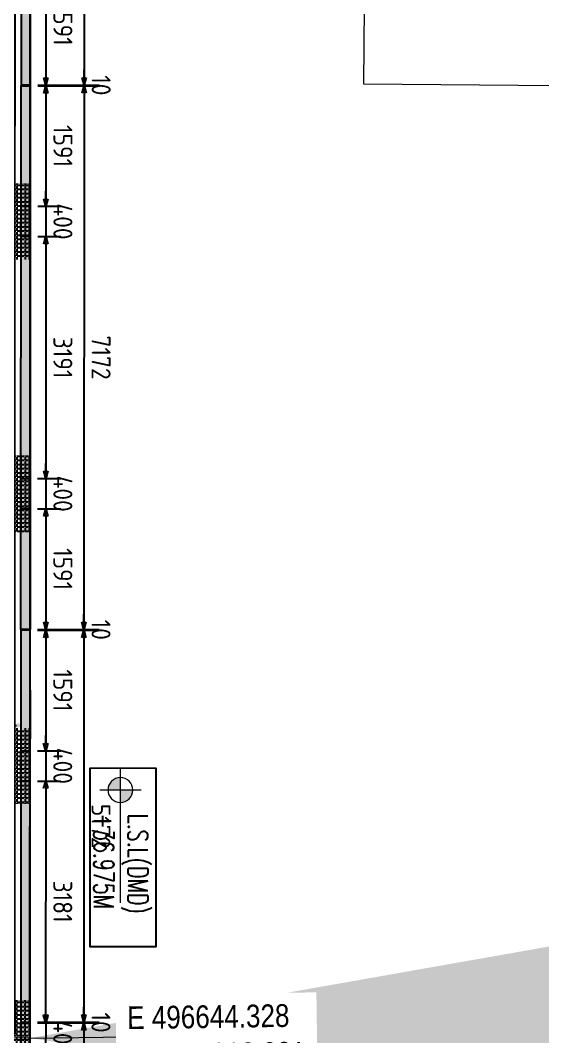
# Model space of a CAD drawing. Header units: centimetres. Extents: x -6122352 to 7132207, y -1694241 to 1947892.
# Drawn here: x 255441 to 262330, y -108475 to -95067 of the extents above; entities that cross this region are included whole.
import ezdxf
from ezdxf.xclip import XClip

# ---------------------------------------------------------------- set-up
doc = ezdxf.new("R2010")
doc.units = ezdxf.units.CM
doc.header["$MEASUREMENT"] = 0
doc.header["$XCLIPFRAME"] = 2
doc.header["$PDMODE"] = 66
doc.header["$PDSIZE"] = 100
doc.linetypes.add('DASHED2', pattern=[0.375, 0.25, -0.125])
for name, color, linetype in [('00-MI-DIM', 7, 'Continuous'), ('@MI-FOOTINGS', 7, 'Continuous'), ('@MI-REF LAYER', 7, 'Continuous'), ('@MI-TYPE-01', 30, 'Continuous'), ('@MI-TYPE-02', 6, 'Continuous'), ('B_TH_6', 7, 'Continuous'), ('XREF1$0$S-LEVELS', 2, 'Continuous'), ('XREF1$0$TYPICAL NEW PROFILE', 3, 'Continuous')]:
    doc.layers.add(name, color=color, linetype=linetype)
for name, color, linetype, lineweight, true_color in [('08-Compound Wall-2', 6, 'Continuous', 25, 0xff00ff), ('08-Compound Wall-3', 5, 'Continuous', 25, 0x0000ff), ('23585-XR-AR-DAMAC PLOT LIMITS$0$1-End units', 7, 'Continuous', 5, 0xf8991e), ('23585-XR-AR-DAMAC PLOT LIMITS$0$1-Open Space', 7, 'Continuous', 5, 0x90cf5a), ('23585-XR-AR-DAMAC PLOT LIMITS$0$1-Utility', 7, 'Continuous', 5, 0x8db1ff)]:
    doc.layers.add(name, color=color, linetype=linetype, lineweight=lineweight, true_color=true_color)
doc.layers.add('A-ANNO-TEXT', color=3, linetype='Continuous', lineweight=25)
doc.layers.add('XREF1$0$36-TAGLVL', color=23, linetype='Continuous', lineweight=9)
doc.styles.add('Gen-Text', font='arial.ttf', dxfattribs={"height": 2.5})
doc.styles.add('JWC BHQ 3.00', font='swissc.ttf', dxfattribs={"height": 3})
doc.styles.add('Schueco-BEMSTIL', font='isocpeur.ttf', dxfattribs={"width": 0.9})
doc.styles.get("Standard").update_dxf_attribs({"font": 'arial.ttf'})
doc.styles.add('XREF1$0$DLT_TEXT', font='romans.shx', dxfattribs={"width": 0.7})
doc.dimstyles.new('Dim Arrow Ann', dxfattribs={"dimtxt": 2.5, "dimasz": 3, "dimexe": 1.5, "dimexo": 1.5, "dimgap": 1, "dimtad": 1, "dimdec": 0, "dimlfac": 1000, "dimzin": 0, "dimdsep": 46, "dimtxsty": 'Gen-Text', "dimblk": 'ARCHTICK', "dimcen": 0, "dimclrd": 7, "dimclre": 7, "dimclrt": 7, "dimadec": 0, "dimazin": 0, "dimtfac": 1, "dimtdec": 0, "dimtofl": 0, "dimtmove": 2, "dimatfit": 3, "dimfxl": 1, "dimtolj": 1, "dimtzin": 0, "dimlwd": 0, "dimlwe": 0, "dimarcsym": 0})
doc.dimstyles.new('MI- JWC-TXT-2.5 MM', dxfattribs={"dimscale": 1.5, "dimtxt": 2.5, "dimasz": 1, "dimexe": 2, "dimexo": 1, "dimgap": 1, "dimtad": 1, "dimdec": 0, "dimdsep": 46, "dimtxsty": 'Schueco-BEMSTIL', "dimblk": 'OPEN30', "dimcen": 0, "dimdle": 2, "dimclrd": 140, "dimclre": 8, "dimclrt": 40, "dimadec": 0, "dimazin": 2, "dimtfac": 1, "dimtdec": 0, "dimtix": 1, "dimtmove": 2, "dimatfit": 3, "dimldrblk": 'OPEN', "dimfxl": 2, "dimlwd": -1, "dimlwe": -1, "dimarcsym": 0})
doc.dimstyles.get("Standard").update_dxf_attribs({"dimtxt": 5, "dimasz": 0.5, "dimexe": 0.18, "dimexo": 0.0625, "dimgap": 0.09, "dimtad": 0, "dimtih": 1, "dimtoh": 1, "dimdec": 0, "dimzin": 0, "dimdsep": 46, "dimtxsty": 'Standard', "dimcen": 0.09, "dimadec": 0, "dimazin": 0, "dimtfac": 1, "dimtdec": 0, "dimtofl": 0, "dimtmove": 0, "dimatfit": 3, "dimfxl": 1, "dimtolj": 1, "dimtzin": 0, "dimarcsym": 0})

# ---------------------------------------------------------------- blocks, each defined once
blk = doc.blocks.new('23585-XR-AR-BOUNDARY WALLS AND SETBACKS')
at = {"layer": '08-Compound Wall-2'}
blk.add_lwpolyline([(496661.888, 2768995.669), (496662.023, 2768995.817), (496644.328, 2769012.031), (496626.633, 2769028.244), (496626.498, 2769028.097)], dxfattribs=at)
blk = doc.blocks.new('A$C9d9485f6')
at = {"layer": 'A-ANNO-TEXT', "rotation": 312.4881850805905}
blk.add_blockref('23585-XR-AR-BOUNDARY WALLS AND SETBACKS', (-2377088.535, -1504219.252), dxfattribs=at)
blk = doc.blocks.new('23585-XR-AR-DAMAC PLOT LIMITS')
at = {"layer": '23585-XR-AR-DAMAC PLOT LIMITS$0$1-End units', "color": 251, "true_color": 0x636466}
blk.add_lwpolyline([(496644.328, 2769012.031), (496638.148, 2769005.286), (496620.453, 2769021.5), (496626.633, 2769028.244)], close=True, dxfattribs=at)
at = {"layer": '23585-XR-AR-DAMAC PLOT LIMITS$0$1-Open Space', "color": 251, "true_color": 0x636466}
blk.add_lwpolyline([(496662.375, 2769009.468), (496665.774, 2769006.307), (496666.016, 2769000.175), (496662.023, 2768995.817), (496644.328, 2769012.031), (496626.633, 2769028.244), (496630.832, 2769032.828), (496637.009, 2769033.075), (496637.723, 2769032.411), (496633.553, 2769027.938), (496638.015, 2769023.778), (496642.189, 2769028.255), (496643.548, 2769026.99), (496647.941, 2769022.901), (496652.333, 2769018.814), (496656.725, 2769014.727), (496657.91, 2769013.624), (496653.736, 2769009.147), (496658.197, 2769004.987)], close=True, dxfattribs=at)
at = {"layer": '23585-XR-AR-DAMAC PLOT LIMITS$0$1-Utility', "color": 251, "true_color": 0x636466}
blk.add_lwpolyline([(496637.723, 2769032.411), (496633.553, 2769027.938), (496638.015, 2769023.778), (496642.189, 2769028.255)], close=True, dxfattribs=at)
blk = doc.blocks.new('A$Cf093b529')
at = {"layer": 'A-ANNO-TEXT'}
blk.add_blockref('23585-XR-AR-DAMAC PLOT LIMITS', (-495391.99, -2768603.442), dxfattribs=at)
blk = doc.blocks.new('_ArchTick')
at = {"color": 0, "linetype": 'ByBlock', "const_width": 0.15}
blk.add_lwpolyline([(-0.5, -0.5), (0.5, 0.5)], dxfattribs=at)
blk = doc.blocks.new('XR-AR-END-SETTING OUT PLAN')
at = {"layer": '08-Compound Wall-3'}
blk.add_line((1900, 10600), (-523, 10600), dxfattribs=at)
blk = doc.blocks.new('END UNIT')
at = {"xscale": 0.001, "yscale": 0.001, "zscale": 0.001}
blk.add_blockref('XR-AR-END-SETTING OUT PLAN', (-9.15, 0), dxfattribs=at)
blk = doc.blocks.new('TH_6')
blk.add_blockref('END UNIT', (495802.305, 2769163.997))
blk = doc.blocks.new('A$Ce2a03a74')
at = {"layer": 'B_TH_6', "xscale": 999.9914829579993, "yscale": 999.9914829579993, "zscale": 999.9914829579993}
blk.add_blockref('TH_6', (-495790405, -2769140733), dxfattribs=at)
blk = doc.blocks.new('23585-XR-AR-MALDIVE-2$0$TH_6')
at = {"ltscale": 10, "xscale": 0.00100002623446598, "yscale": 0.00100002623446598, "zscale": 0.00100002623446598}
blk.add_blockref('A$Ce2a03a74', (495794.627, 2769164.318), dxfattribs=at)
blk = doc.blocks.new('A$Cd086fac5')
at = {"color": 1, "true_color": 0xeb0000, "const_width": 0.008}
blk.add_lwpolyline([(45.148, 0), (39.148, 0), (33.148, 0), (27.148, 0), (21.148, 0), (15.148, 0), (9.148, 0), (0.001, 0), (0, 24), (9.148, 24), (15.148, 24), (21.148, 24), (27.148, 24), (33.148, 24), (39.148, 24), (45.148, 24), (54.298, 24), (54.298, 0)], close=True, dxfattribs=at)
blk = doc.blocks.new('*D435')
at = {"color": 0, "lineweight": -2, "transparency": 16777216}
for p, q in [((494319.769, 2767879.905), (494319.769, 2767880.551)), ((494322.767, 2767879.889), (494322.767, 2767880.551)), ((494322.587, 2767880.371), (494319.949, 2767880.371))]:
    blk.add_line(p, q, dxfattribs=at)
at = {"color": 0, "transparency": 16777216}
for points in [[(494319.949, 2767880.401), (494319.949, 2767880.341), (494319.769, 2767880.371)], [(494322.587, 2767880.401), (494322.587, 2767880.341), (494322.767, 2767880.371)]]:
    blk.add_solid(points, dxfattribs=at)
at = {"layer": 'Defpoints', "color": 0, "transparency": 16777216}
for p in [(494319.769, 2767880.371), (494319.769, 2767879.843), (494322.767, 2767879.827, 0)]:
    blk.add_point(p, dxfattribs=at)
at = {"color": 0, "transparency": 16777216, "insert": (494321.268, 2767880.564), "char_height": 0.2, "attachment_point": 5}
blk.add_mtext('\\A1;SET BACK   3.00', dxfattribs=at)
blk = doc.blocks.new('XREF1$0$LVL  ATTR')
at = {"color": 7}
blk.add_wipeout([(-0.337, 0.384), (1.897, 0.384), (1.897, -0.45), (-0.337, -0.45)], dxfattribs=at)
at = {"layer": 'XREF1$0$36-TAGLVL', "extrusion": (-4.88814e-07, 1.40652e-17, 1)}
h = blk.add_hatch(color=252, dxfattribs=at)
h.paths.add_polyline_path([(-0.065, 0.156, 0.414214), (-0.222, 0), (-0.065, 0)])
h.paths.add_polyline_path([(0.091, 0), (-0.065, 0), (-0.065, -0.156, 0.414214)])
for p, q in [((-0.065, -0.26), (-0.065, 0.26)), ((1.351, 0, 0), (-0.325, 0, 0))]:
    blk.add_line(p, q, dxfattribs=at)
blk.add_circle((-0.065, 0, 0), 0.156, dxfattribs=at)
at = {"layer": 'XREF1$0$S-LEVELS', "color": 1}
blk.add_lwpolyline([(-0.337, 0.384), (1.897, 0.384), (1.897, -0.45), (-0.337, -0.45)], close=True, dxfattribs=at)
at = {"layer": 'XREF1$0$TYPICAL NEW PROFILE', "color": 3, "style": 'XREF1$0$DLT_TEXT', "width": 0.7}
for tag, p in [('+0.00M', (0.241, 0.067, 0)), ('S.S.L', (0.241, -0.345, 0))]:
    blk.add_attdef(tag, p, '', height=0.25, dxfattribs=at)
blk = doc.blocks.new('RCC COPING')
at = {"layer": '@MI-TYPE-01', "transparency": 33554679}
h = blk.add_hatch(color=8, dxfattribs=at)
h.dxf.hatch_style = 1
h.paths.add_polyline_path([(60, 200), (-60, 200), (-60, -200), (60, -200)])
at = {"layer": '@MI-TYPE-01', "color": 30}
blk.add_lwpolyline([(-60, 200), (60, 200), (60, -200), (-60, -200)], close=True, dxfattribs=at)
blk = doc.blocks.new('31309MM')
at = {"layer": '@MI-TYPE-01', "transparency": 33554679}
h = blk.add_hatch(color=30, dxfattribs=at)
h.dxf.hatch_style = 1
h.paths.add_polyline_path([(0, 120), (5582, 120), (5582, 0), (0, 0)])
h.paths.add_polyline_path([(5592, 0), (12764, 0), (12764, 120), (5592, 120)])
h.paths.add_polyline_path([(12774, 120), (18356, 120), (18356, 0), (12774, 0)])
h.paths.add_polyline_path([(18366, 0), (23537, 0), (23537, 120), (18366, 120)])
h.paths.add_polyline_path([(23547, 120), (30720, 120), (30720, 0), (23547, 0)])
h.paths.add_polyline_path([(30730, 0), (36309, 0), (36309, 120), (30730, 120)])
at = {"layer": '@MI-TYPE-01', "color": 30}
for points in [[(12774, 120), (18356, 120), (18356, 0), (12774, 0)], [(18366, 0), (23537, 0), (23537, 120), (18366, 120)], [(23547, 120), (30720, 120), (30720, 0), (23547, 0)], [(30730, 0), (36309, 0), (36309, 120), (30730, 120)]]:
    blk.add_lwpolyline(points, close=True, dxfattribs=at)
at = {"layer": '@MI-TYPE-01', "color": 240, "true_color": 0xed1f24, "rotation": 89.95700707059105}
for p in [(18156, 60), (21747, 60), (25338, 60), (28929, 60)]:
    blk.add_blockref('RCC COPING', p, dxfattribs=at)
blk = doc.blocks.new('A$Ceca04276')
at = {"layer": '@MI-TYPE-01', "color": 30, "rotation": 89.98971944707202}
blk.add_blockref('31309MM', (0, 10), dxfattribs=at)
blk = doc.blocks.new('T1-FOOTING')
at = {"transparency": 33554679}
h = blk.add_hatch(dxfattribs=at)
h.set_pattern_fill('ANGLE', color=256, scale=500)
h.set_pattern_definition([(0, (0, 0), (0, 137.5), [100, -37.5]), (90, (0, 0), (-137.5, 8e-15), [100, -37.5])])
h.paths.add_polyline_path([(-500, -300), (500, -300), (500, 0), (-500, 0)])
h.paths.add_polyline_path([(-499.75, -299.75), (499.75, -299.75), (499.75, -0.25), (-499.75, -0.25)], flags=16)
h = blk.add_hatch(dxfattribs=at)
h.set_pattern_fill('ANGLE', color=8, scale=200)
h.set_pattern_definition([(0, (0, 0), (0, 55), [40, -15]), (90, (0, 0), (-55, 3e-15), [40, -15])])
h.paths.add_polyline_path([(500, -300), (500, 0), (-500, 0), (-500, -300)])
h = blk.add_hatch(dxfattribs=at)
h.set_pattern_fill('ANSI31', color=8, scale=500)
h.paths.add_polyline_path([(500, -1000), (500, -300), (-500, -300), (-500, -1000)])
at = {"layer": '@MI-TYPE-01', "color": 240, "linetype": 'DASHED2', "true_color": 0xed1f24}
blk.add_line((-500, -300), (500, -300), dxfattribs=at)
at = {"layer": '@MI-TYPE-01', "color": 240, "true_color": 0xed1f24, "const_width": 2.5}
blk.add_lwpolyline([(-500, 0), (500, 0), (500, -1000), (-500, -1000)], close=True, dxfattribs=at)
blk = doc.blocks.new('_Open30')
at = {"color": 0, "linetype": 'ByBlock', "lineweight": -2}
for p, q in [((-1, 0.27), (0, 0)), ((0, 0), (-1, -0.27)), ((0, 0), (-1, 0))]:
    blk.add_line(p, q, dxfattribs=at)
blk = doc.blocks.new('*D1378')
at = {"layer": '@MI-TYPE-02', "color": 8, "transparency": 16777216}
for p, q in [((93, 42154), (904, 42154)), ((94, 36574), (905, 36575))]:
    blk.add_line(p, q, dxfattribs=at)
at = {"layer": '@MI-TYPE-02', "color": 140, "transparency": 16777216}
blk.add_line((704, 42054), (705, 36675), dxfattribs=at)
at = {"layer": 'Defpoints', "color": 0, "transparency": 16777216}
for p in [(-7, 42154), (-6, 36574), (705, 36575)]:
    blk.add_point(p, dxfattribs=at)
at = {"layer": '@MI-TYPE-02', "color": 140, "transparency": 16777216, "xscale": 100, "yscale": 100, "zscale": 100}
for p, rotation in [((704, 42154), 90.01026582106833), ((705, 36575), 270.0102658210683)]:
    blk.add_blockref('_Open30', p, dxfattribs=dict(at, rotation=rotation))
at = {"layer": '@MI-TYPE-02', "color": 40, "transparency": 16777216, "insert": (930, 39364), "char_height": 250, "attachment_point": 5, "rotation": 270.0103, "style": 'Schueco-BEMSTIL'}
blk.add_mtext('5580', dxfattribs=at)
blk = doc.blocks.new('_Open')
at = {"color": 0, "linetype": 'ByBlock', "lineweight": -2}
for p, q in [((-1, 0.2), (0, 0)), ((-1, -0.2), (0, 0)), ((0, 0), (-1, 0))]:
    blk.add_line(p, q, dxfattribs=at)
blk = doc.blocks.new('*D1379')
at = {"layer": '@MI-TYPE-02', "color": 140, "transparency": 16777216}
for p, q in [((705, 36675), (705, 36775)), ((705, 36575), (705, 36565)), ((705, 36465), (705, 36365))]:
    blk.add_line(p, q, dxfattribs=at)
at = {"layer": '@MI-TYPE-02', "color": 8, "transparency": 16777216}
for p, q in [((94, 36574), (905, 36575)), ((94, 36564), (905, 36565))]:
    blk.add_line(p, q, dxfattribs=at)
at = {"layer": 'Defpoints', "color": 0, "transparency": 16777216}
for p in [(-6, 36574), (-6, 36564), (705, 36565)]:
    blk.add_point(p, dxfattribs=at)
at = {"layer": '@MI-TYPE-02', "color": 140, "transparency": 16777216, "xscale": 100, "yscale": 100, "zscale": 100}
for p, rotation in [((705, 36575), 270.0102658210683), ((705, 36565), 90.01026582106833)]:
    blk.add_blockref('_Open30', p, dxfattribs=dict(at, rotation=rotation))
at = {"layer": '@MI-TYPE-02', "color": 40, "transparency": 16777216, "insert": (930, 36570), "char_height": 250, "attachment_point": 5, "rotation": 270.0103, "style": 'Schueco-BEMSTIL'}
blk.add_mtext('10', dxfattribs=at)
blk = doc.blocks.new('*D1380')
at = {"layer": '@MI-TYPE-02', "color": 8, "transparency": 16777216}
for p, q in [((94, 36564), (905, 36565)), ((95, 29392), (906, 29393))]:
    blk.add_line(p, q, dxfattribs=at)
at = {"layer": '@MI-TYPE-02', "color": 140, "transparency": 16777216}
blk.add_line((705, 36465), (706, 29492), dxfattribs=at)
at = {"layer": 'Defpoints', "color": 0, "transparency": 16777216}
for p in [(-6, 36564), (-5, 29392), (706, 29392)]:
    blk.add_point(p, dxfattribs=at)
at = {"layer": '@MI-TYPE-02', "color": 140, "transparency": 16777216, "xscale": 100, "yscale": 100, "zscale": 100}
for p, rotation in [((705, 36565), 90.01026582106833), ((706, 29392), 270.0102658210683)]:
    blk.add_blockref('_Open30', p, dxfattribs=dict(at, rotation=rotation))
at = {"layer": '@MI-TYPE-02', "color": 40, "transparency": 16777216, "insert": (931, 32979), "char_height": 250, "attachment_point": 5, "rotation": 270.0103, "style": 'Schueco-BEMSTIL'}
blk.add_mtext('7172', dxfattribs=at)
blk = doc.blocks.new('*D1381')
at = {"layer": '@MI-TYPE-02', "color": 140, "transparency": 16777216}
for p, q in [((706, 29492), (706, 29592)), ((706, 29392), (706, 29382)), ((706, 29282), (706, 29182))]:
    blk.add_line(p, q, dxfattribs=at)
at = {"layer": '@MI-TYPE-02', "color": 8, "transparency": 16777216}
for p, q in [((95, 29392), (906, 29393)), ((95, 29382), (906, 29383))]:
    blk.add_line(p, q, dxfattribs=at)
at = {"layer": 'Defpoints', "color": 0, "transparency": 16777216}
for p in [(-5, 29392), (-5, 29382), (706, 29382)]:
    blk.add_point(p, dxfattribs=at)
at = {"layer": '@MI-TYPE-02', "color": 140, "transparency": 16777216, "xscale": 100, "yscale": 100, "zscale": 100}
for p, rotation in [((706, 29392), 270.0102658210683), ((706, 29382), 90.01026582106833)]:
    blk.add_blockref('_Open30', p, dxfattribs=dict(at, rotation=rotation))
at = {"layer": '@MI-TYPE-02', "color": 40, "transparency": 16777216, "insert": (931, 29388), "char_height": 250, "attachment_point": 5, "rotation": 270.0103, "style": 'Schueco-BEMSTIL'}
blk.add_mtext('10', dxfattribs=at)
blk = doc.blocks.new('*D1382')
at = {"layer": '@MI-TYPE-02', "color": 8, "transparency": 16777216}
for p, q in [((95, 29382), (906, 29383)), ((96, 24211), (907, 24211))]:
    blk.add_line(p, q, dxfattribs=at)
at = {"layer": '@MI-TYPE-02', "color": 140, "transparency": 16777216}
blk.add_line((706, 29282), (707, 24311), dxfattribs=at)
at = {"layer": 'Defpoints', "color": 0, "transparency": 16777216}
for p in [(-5, 29382), (-4, 24211), (707, 24211)]:
    blk.add_point(p, dxfattribs=at)
at = {"layer": '@MI-TYPE-02', "color": 140, "transparency": 16777216, "xscale": 100, "yscale": 100, "zscale": 100}
for p, rotation in [((706, 29382), 90.01026582106833), ((707, 24211), 270.0102658210683)]:
    blk.add_blockref('_Open30', p, dxfattribs=dict(at, rotation=rotation))
at = {"layer": '@MI-TYPE-02', "color": 40, "transparency": 16777216, "insert": (932, 26797), "char_height": 250, "attachment_point": 5, "rotation": 270.0103, "style": 'Schueco-BEMSTIL'}
blk.add_mtext('5172', dxfattribs=at)
blk = doc.blocks.new('*D1383')
at = {"layer": '@MI-TYPE-02', "color": 140, "transparency": 16777216}
for p, q in [((707, 24311), (707, 24411)), ((707, 24211), (707, 24201)), ((707, 24101), (707, 24001))]:
    blk.add_line(p, q, dxfattribs=at)
at = {"layer": '@MI-TYPE-02', "color": 8, "transparency": 16777216}
for p, q in [((96, 24211), (907, 24211)), ((96, 24201), (907, 24201))]:
    blk.add_line(p, q, dxfattribs=at)
at = {"layer": 'Defpoints', "color": 0, "transparency": 16777216}
for p in [(-4, 24211), (-4, 24201), (707, 24201)]:
    blk.add_point(p, dxfattribs=at)
at = {"layer": '@MI-TYPE-02', "color": 140, "transparency": 16777216, "xscale": 100, "yscale": 100, "zscale": 100}
for p, rotation in [((707, 24211), 270.0102658210683), ((707, 24201), 90.01026582106833)]:
    blk.add_blockref('_Open30', p, dxfattribs=dict(at, rotation=rotation))
at = {"layer": '@MI-TYPE-02', "color": 40, "transparency": 16777216, "insert": (932, 24206), "char_height": 250, "attachment_point": 5, "rotation": 270.0103, "style": 'Schueco-BEMSTIL'}
blk.add_mtext('10', dxfattribs=at)
blk = doc.blocks.new('*D1384')
at = {"layer": '@MI-TYPE-02', "color": 8, "transparency": 16777216}
for p, q in [((96, 24201), (907, 24201)), ((97, 18619), (908, 18619))]:
    blk.add_line(p, q, dxfattribs=at)
at = {"layer": '@MI-TYPE-02', "color": 140, "transparency": 16777216}
blk.add_line((707, 24101), (708, 18719), dxfattribs=at)
at = {"layer": 'Defpoints', "color": 0, "transparency": 16777216}
for p in [(-4, 24201), (-3, 18619), (708, 18619)]:
    blk.add_point(p, dxfattribs=at)
at = {"layer": '@MI-TYPE-02', "color": 140, "transparency": 16777216, "xscale": 100, "yscale": 100, "zscale": 100}
for p, rotation in [((707, 24201), 90.01026582106833), ((708, 18619), 270.0102658210683)]:
    blk.add_blockref('_Open30', p, dxfattribs=dict(at, rotation=rotation))
at = {"layer": '@MI-TYPE-02', "color": 40, "transparency": 16777216, "insert": (933, 21410), "char_height": 250, "attachment_point": 5, "rotation": 270.0103, "style": 'Schueco-BEMSTIL'}
blk.add_mtext('5582', dxfattribs=at)
blk = doc.blocks.new('*D1333')
at = {"layer": '@MI-TYPE-02', "color": 8, "transparency": 16777216}
for p, q in [((382577, -159096), (382884, -159096)), ((382577, -160687), (382885, -160687))]:
    blk.add_line(p, q, dxfattribs=at)
at = {"layer": '@MI-TYPE-02', "color": 140, "transparency": 16777216}
blk.add_line((382684, -159196), (382685, -160587), dxfattribs=at)
at = {"layer": 'Defpoints', "color": 0, "transparency": 16777216}
for p in [(382477, -159096), (382477, -160687), (382685, -160687)]:
    blk.add_point(p, dxfattribs=at)
at = {"layer": '@MI-TYPE-02', "color": 140, "transparency": 16777216, "xscale": 100, "yscale": 100, "zscale": 100}
for p, rotation in [((382684, -159096), 90.01026582106833), ((382685, -160687), 270.0102658210683)]:
    blk.add_blockref('_Open30', p, dxfattribs=dict(at, rotation=rotation))
at = {"layer": '@MI-TYPE-02', "color": 40, "transparency": 16777216, "insert": (382909, -159891), "char_height": 250, "attachment_point": 5, "rotation": 270.0103, "style": 'Schueco-BEMSTIL'}
blk.add_mtext('1591', dxfattribs=at)
blk = doc.blocks.new('*D1334')
at = {"layer": '@MI-TYPE-02', "color": 8, "transparency": 16777216}
for p, q in [((382577, -160697), (382885, -160697)), ((382578, -162287), (382885, -162287))]:
    blk.add_line(p, q, dxfattribs=at)
at = {"layer": '@MI-TYPE-02', "color": 140, "transparency": 16777216}
blk.add_line((382685, -160797), (382685, -162187), dxfattribs=at)
at = {"layer": 'Defpoints', "color": 0, "transparency": 16777216}
for p in [(382477, -160697), (382478, -162287), (382685, -162287)]:
    blk.add_point(p, dxfattribs=at)
at = {"layer": '@MI-TYPE-02', "color": 140, "transparency": 16777216, "xscale": 100, "yscale": 100, "zscale": 100}
for p, rotation in [((382685, -160697), 90.01026582106833), ((382685, -162287), 270.0102658210683)]:
    blk.add_blockref('_Open30', p, dxfattribs=dict(at, rotation=rotation))
at = {"layer": '@MI-TYPE-02', "color": 40, "transparency": 16777216, "insert": (382910, -161492), "char_height": 250, "attachment_point": 5, "rotation": 270.0103, "style": 'Schueco-BEMSTIL'}
blk.add_mtext('1591', dxfattribs=at)
blk = doc.blocks.new('*D1335')
at = {"layer": '@MI-TYPE-02', "color": 140, "transparency": 16777216}
for p, q in [((382685, -162187), (382685, -162087)), ((382685, -162287), (382685, -162687)), ((382685, -162787), (382685, -162887))]:
    blk.add_line(p, q, dxfattribs=at)
at = {"layer": '@MI-TYPE-02', "color": 8, "transparency": 16777216}
for p, q in [((382578, -162287), (382885, -162287)), ((382578, -162687), (382885, -162687))]:
    blk.add_line(p, q, dxfattribs=at)
at = {"layer": 'Defpoints', "color": 0, "transparency": 16777216}
for p in [(382478, -162287), (382478, -162687), (382685, -162687)]:
    blk.add_point(p, dxfattribs=at)
at = {"layer": '@MI-TYPE-02', "color": 140, "transparency": 16777216, "xscale": 100, "yscale": 100, "zscale": 100}
for p, rotation in [((382685, -162287), 270.0102658210683), ((382685, -162687), 90.01026582106833)]:
    blk.add_blockref('_Open30', p, dxfattribs=dict(at, rotation=rotation))
at = {"layer": '@MI-TYPE-02', "color": 40, "transparency": 16777216, "insert": (382910, -162487), "char_height": 250, "attachment_point": 5, "rotation": 270.0103, "style": 'Schueco-BEMSTIL'}
blk.add_mtext('400', dxfattribs=at)
blk = doc.blocks.new('*D1336')
at = {"layer": '@MI-TYPE-02', "color": 8, "transparency": 16777216}
for p, q in [((382578, -162687), (382885, -162687)), ((382578, -165878), (382886, -165878))]:
    blk.add_line(p, q, dxfattribs=at)
at = {"layer": '@MI-TYPE-02', "color": 140, "transparency": 16777216}
blk.add_line((382685, -162787), (382686, -165778), dxfattribs=at)
at = {"layer": 'Defpoints', "color": 0, "transparency": 16777216}
for p in [(382478, -162687), (382478, -165878), (382686, -165878)]:
    blk.add_point(p, dxfattribs=at)
at = {"layer": '@MI-TYPE-02', "color": 140, "transparency": 16777216, "xscale": 100, "yscale": 100, "zscale": 100}
for p, rotation in [((382685, -162687), 90.01026582106833), ((382686, -165878), 270.0102658210683)]:
    blk.add_blockref('_Open30', p, dxfattribs=dict(at, rotation=rotation))
at = {"layer": '@MI-TYPE-02', "color": 40, "transparency": 16777216, "insert": (382910, -164283), "char_height": 250, "attachment_point": 5, "rotation": 270.0103, "style": 'Schueco-BEMSTIL'}
blk.add_mtext('3191', dxfattribs=at)
blk = doc.blocks.new('*D1337')
at = {"layer": '@MI-TYPE-02', "color": 140, "transparency": 16777216}
for p, q in [((382686, -165778), (382685, -165678)), ((382686, -165878), (382686, -166278)), ((382686, -166378), (382686, -166478))]:
    blk.add_line(p, q, dxfattribs=at)
at = {"layer": '@MI-TYPE-02', "color": 8, "transparency": 16777216}
for p, q in [((382578, -165878), (382886, -165878)), ((382578, -166278), (382886, -166278))]:
    blk.add_line(p, q, dxfattribs=at)
at = {"layer": 'Defpoints', "color": 0, "transparency": 16777216}
for p in [(382478, -165878), (382478, -166278), (382686, -166278)]:
    blk.add_point(p, dxfattribs=at)
at = {"layer": '@MI-TYPE-02', "color": 140, "transparency": 16777216, "xscale": 100, "yscale": 100, "zscale": 100}
for p, rotation in [((382686, -165878), 270.0102658210683), ((382686, -166278), 90.01026582106833)]:
    blk.add_blockref('_Open30', p, dxfattribs=dict(at, rotation=rotation))
at = {"layer": '@MI-TYPE-02', "color": 40, "transparency": 16777216, "insert": (382911, -166078), "char_height": 250, "attachment_point": 5, "rotation": 270.0103, "style": 'Schueco-BEMSTIL'}
blk.add_mtext('400', dxfattribs=at)
blk = doc.blocks.new('*D1338')
at = {"layer": '@MI-TYPE-02', "color": 8, "transparency": 16777216}
for p, q in [((382578, -166278), (382886, -166278)), ((382579, -167869), (382886, -167869))]:
    blk.add_line(p, q, dxfattribs=at)
at = {"layer": '@MI-TYPE-02', "color": 140, "transparency": 16777216}
blk.add_line((382686, -166378), (382686, -167769), dxfattribs=at)
at = {"layer": 'Defpoints', "color": 0, "transparency": 16777216}
for p in [(382478, -166278), (382479, -167869), (382686, -167869)]:
    blk.add_point(p, dxfattribs=at)
at = {"layer": '@MI-TYPE-02', "color": 140, "transparency": 16777216, "xscale": 100, "yscale": 100, "zscale": 100}
for p, rotation in [((382686, -166278), 90.01026582106833), ((382686, -167869), 270.0102658210683)]:
    blk.add_blockref('_Open30', p, dxfattribs=dict(at, rotation=rotation))
at = {"layer": '@MI-TYPE-02', "color": 40, "transparency": 16777216, "insert": (382911, -167074), "char_height": 250, "attachment_point": 5, "rotation": 270.0103, "style": 'Schueco-BEMSTIL'}
blk.add_mtext('1591', dxfattribs=at)
blk = doc.blocks.new('*D1339')
at = {"layer": '@MI-TYPE-02', "color": 8, "transparency": 16777216}
for p, q in [((382579, -167879), (382886, -167879)), ((382579, -169469), (382886, -169469))]:
    blk.add_line(p, q, dxfattribs=at)
at = {"layer": '@MI-TYPE-02', "color": 140, "transparency": 16777216}
blk.add_line((382686, -167979), (382686, -169369), dxfattribs=at)
at = {"layer": 'Defpoints', "color": 0, "transparency": 16777216}
for p in [(382479, -167879), (382479, -169469), (382686, -169469)]:
    blk.add_point(p, dxfattribs=at)
at = {"layer": '@MI-TYPE-02', "color": 140, "transparency": 16777216, "xscale": 100, "yscale": 100, "zscale": 100}
for p, rotation in [((382686, -167879), 90.01026582106833), ((382686, -169469), 270.0102658210683)]:
    blk.add_blockref('_Open30', p, dxfattribs=dict(at, rotation=rotation))
at = {"layer": '@MI-TYPE-02', "color": 40, "transparency": 16777216, "insert": (382911, -168674), "char_height": 250, "attachment_point": 5, "rotation": 270.0103, "style": 'Schueco-BEMSTIL'}
blk.add_mtext('1591', dxfattribs=at)
blk = doc.blocks.new('*D1340')
at = {"layer": '@MI-TYPE-02', "color": 140, "transparency": 16777216}
for p, q in [((382686, -169369), (382686, -169269)), ((382686, -169469), (382686, -169869)), ((382686, -169969), (382686, -170069))]:
    blk.add_line(p, q, dxfattribs=at)
at = {"layer": '@MI-TYPE-02', "color": 8, "transparency": 16777216}
for p, q in [((382579, -169469), (382886, -169469)), ((382579, -169869), (382886, -169869))]:
    blk.add_line(p, q, dxfattribs=at)
at = {"layer": 'Defpoints', "color": 0, "transparency": 16777216}
for p in [(382479, -169469), (382479, -169869), (382686, -169869)]:
    blk.add_point(p, dxfattribs=at)
at = {"layer": '@MI-TYPE-02', "color": 140, "transparency": 16777216, "xscale": 100, "yscale": 100, "zscale": 100}
for p, rotation in [((382686, -169469), 270.0102658210683), ((382686, -169869), 90.01026582106833)]:
    blk.add_blockref('_Open30', p, dxfattribs=dict(at, rotation=rotation))
at = {"layer": '@MI-TYPE-02', "color": 40, "transparency": 16777216, "insert": (382911, -169669), "char_height": 250, "attachment_point": 5, "rotation": 270.0103, "style": 'Schueco-BEMSTIL'}
blk.add_mtext('400', dxfattribs=at)
blk = doc.blocks.new('*D1389')
at = {"layer": '@MI-TYPE-02', "color": 8, "transparency": 16777216}
for p, q in [((95, 27392), (402, 27392)), ((96, 24211), (403, 24211))]:
    blk.add_line(p, q, dxfattribs=at)
at = {"layer": '@MI-TYPE-02', "color": 140, "transparency": 16777216}
blk.add_line((202, 27292), (203, 24311), dxfattribs=at)
at = {"layer": 'Defpoints', "color": 0, "transparency": 16777216}
for p in [(-5, 27392), (-4, 24211), (203, 24211)]:
    blk.add_point(p, dxfattribs=at)
at = {"layer": '@MI-TYPE-02', "color": 140, "transparency": 16777216, "xscale": 100, "yscale": 100, "zscale": 100}
for p, rotation in [((202, 27392), 90.01026582106833), ((203, 24211), 270.0102658210683)]:
    blk.add_blockref('_Open30', p, dxfattribs=dict(at, rotation=rotation))
at = {"layer": '@MI-TYPE-02', "color": 40, "transparency": 16777216, "insert": (428, 25801), "char_height": 250, "attachment_point": 5, "rotation": 270.0103, "style": 'Schueco-BEMSTIL'}
blk.add_mtext('3181', dxfattribs=at)
blk = doc.blocks.new('*D1341')
at = {"layer": '@MI-TYPE-02', "color": 140, "transparency": 16777216}
for p, q in [((382687, -172961), (382687, -172861)), ((382687, -173061), (382687, -173461)), ((382687, -173561), (382687, -173661))]:
    blk.add_line(p, q, dxfattribs=at)
at = {"layer": '@MI-TYPE-02', "color": 8, "transparency": 16777216}
for p, q in [((382580, -173061), (382887, -173061)), ((382580, -173461), (382887, -173461))]:
    blk.add_line(p, q, dxfattribs=at)
at = {"layer": 'Defpoints', "color": 0, "transparency": 16777216}
for p in [(382480, -173061), (382480, -173461), (382687, -173461)]:
    blk.add_point(p, dxfattribs=at)
at = {"layer": '@MI-TYPE-02', "color": 140, "transparency": 16777216, "xscale": 100, "yscale": 100, "zscale": 100}
for p, rotation in [((382687, -173061), 270.0102658210683), ((382687, -173461), 90.01026582106833)]:
    blk.add_blockref('_Open30', p, dxfattribs=dict(at, rotation=rotation))
at = {"layer": '@MI-TYPE-02', "color": 40, "transparency": 16777216, "insert": (382912, -173261), "char_height": 250, "attachment_point": 5, "rotation": 270.0103, "style": 'Schueco-BEMSTIL'}
blk.add_mtext('400', dxfattribs=at)
blk = doc.blocks.new('A$C1c81b485')
at = {"color": 1, "true_color": 0xeb0000, "const_width": 0.008}
blk.add_lwpolyline([(46.897, -23.48), (40.897, -23.48), (34.897, -23.48), (28.897, -23.48), (22.897, -23.48), (16.897, -23.48), (10.897, -23.48), (1.75, -23.48), (1.749, 0.52), (10.897, 0.52), (16.897, 0.52), (22.897, 0.52), (28.897, 0.52), (34.897, 0.52), (40.897, 0.52), (46.897, 0.52), (56.047, 0.52), (56.047, -23.48)], close=True, dxfattribs=at)
dim = blk.add_linear_dim(base=(1.749, -3.605), p1=(4.747, -4.149, 0), p2=(1.749, -4.133), text='SET BACK   <>', dimstyle='Standard', override={"dimtxt": 0.2, "dimtad": 1, "dimtih": 0, "dimdec": 2})
dim.commit()
dim.dimension.update_dxf_attribs({"geometry": '*D435', "text_midpoint": (3.248, -3.411), "insert": (-494318.02, -2767883.976)})
blk = doc.blocks.new('T1-PARTITON 2')
at = {"layer": '@MI-FOOTINGS', "color": 240, "true_color": 0xed1f24, "xscale": -1, "rotation": 270.0100462352146}
for p in [(-6.2, 34773.7), (-5.4, 31182.9), (-4.7, 27591.8), (-2.8, 24000.6)]:
    blk.add_blockref('T1-FOOTING', p, dxfattribs=at)
at = {"layer": '@MI-TYPE-02', "rotation": 0.02048826124247522}
blk.add_blockref('A$Ceca04276', (-1.3, 5835), dxfattribs=at)
at = {"layer": '@MI-TYPE-02'}
for base, p1, p2, picture, middle in [((705.1, 36574.6), (-7.5, 42154.2), (-6.3, 36574.5), '*D1378', (929.6, 39364.5)), ((705.1, 36564.6), (-6.3, 36574.5), (-6.3, 36564.5), '*D1379', (930.1, 36569.6)), ((706.4, 29392.5), (-6.3, 36564.5), (-5.1, 29392.3), '*D1380', (930.7, 32978.6)), ((706.4, 29382.5), (-5.1, 29392.3), (-4.9, 29382.3), '*D1381', (931.4, 29387.5)), ((707.3, 24210.8), (-4.9, 29382.3), (-4, 24210.7), '*D1382', (931.9, 26796.7)), ((203, 24210.7), (-4.9, 27391.8), (-4, 24210.7), '*D1389', (427.7, 25801.3)), ((707.3, 24200.7), (-4, 24210.7), (-4, 24200.6), '*D1383', (932.3, 24205.8)), ((708.3, 18619), (-4, 24200.6), (-3, 18618.9), '*D1384', (932.8, 21409.9))]:
    dim = blk.add_linear_dim(base=base, p1=p1, p2=p2, angle=90.01027, dimstyle='MI- JWC-TXT-2.5 MM', dxfattribs=at)
    dim.commit()
    dim.dimension.update_dxf_attribs({"geometry": picture, "text_midpoint": middle})
for base, p1, p2, picture, middle in [((200.8, 36574.5), (-6.8, 38165.2), (-6.5, 36574.5), '*D1333', (425.6, 37369.9)), ((201.1, 34973.8), (-6.5, 36564.5), (-6.2, 34973.7), '*D1334', (425.9, 35769.2)), ((201.1, 34573.8), (-6.2, 34973.7), (-6.3, 34573.7), '*D1335', (426.1, 34773.8)), ((201.7, 31382.9), (-6.3, 34573.7), (-5.4, 31382.9), '*D1336', (426.4, 32978.4)), ((201.8, 30982.9), (-5.4, 31382.9), (-5.5, 30982.9), '*D1337', (426.7, 31183)), ((202.1, 29392.4), (-5.5, 30982.9), (-5.2, 29392.3), '*D1338', (426.9, 30187.7)), ((202.3, 27791.8), (-5.2, 29382.3), (-4.8, 27791.8), '*D1339', (427.2, 28587.1)), ((202.4, 27391.8), (-4.8, 27791.8), (-4.9, 27391.8), '*D1340', (427.4, 27591.9)), ((203.1, 23800.6), (-4, 24200.6), (-4.2, 23800.6), '*D1341', (428, 24000.6))]:
    dim = blk.add_linear_dim(base=base, p1=p1, p2=p2, angle=90.01027, dimstyle='MI- JWC-TXT-2.5 MM', dxfattribs=at)
    dim.commit()
    dim.dimension.update_dxf_attribs({"geometry": picture, "text_midpoint": middle, "insert": (-382483.8, 197261.2)})

msp = doc.modelspace()

# ---------------------------------------------------------------- block references
at = {"layer": '@MI-REF LAYER', "xscale": 1000, "yscale": 1000, "zscale": 1000}
msp.add_blockref('A$C9d9485f6', (-23958.95046, 48155.57226), dxfattribs=at)

# ---------------------------------------------------------------- leaders
at = {"annotation_type": 0, "has_hookline": 1, "hookline_direction": 0, "text_width": 2318.18182, "horizontal_direction": (0.999896, 0.014422, 0)}
msp.add_leader([(255570.12198, -108493.45577), (256853.825, -108478.37711)], dimstyle='Dim Arrow Ann', override={"dimscale": 0, "dimasz": 8000, "dimtad": 0}, dxfattribs=at)

# ---------------------------------------------------------------- next in the draw order: block references
at = {"layer": '@MI-REF LAYER'}
ref = msp.add_blockref('23585-XR-AR-MALDIVE-2$0$TH_6', (496524268.65458, 2768994320.83092), dxfattribs=dict(at, xscale=1000, yscale=1000, zscale=1000, rotation=179.990160682611))
XClip(ref).set_block_clipping_path([(495847.3954271018, 2769163.9966276083), (495847.3956328249, 2769187.9266468538), (495838.3053825917, 2769187.8965506698), (495832.3055219082, 2769187.896685781), (495826.3055193271, 2769187.89668578), (495820.3053769227, 2769187.8968332373), (495814.3055197545, 2769187.8969683493), (495808.3055171734, 2769187.896968348), (495802.3055123407, 2769187.8969683461), (495793.3573316149, 2769187.9369333955), (495793.3580750036, 2769163.9970191354)])
at = {"layer": '@MI-REF LAYER', "color": 7}
ref = msp.add_blockref('XREF1$0$LVL  ATTR', (256761.39847, -105289.50505, -0.00022), dxfattribs=dict(at, xscale=-1051.480567989675, yscale=1051.480567989676, zscale=1051.480567989675, rotation=89.99007070717917))
ref.add_attrib('S.S.L', 'L.S.L(DMD)', (256861.52798, -105532.56874, -0.15134), dxfattribs={"layer": 'XREF1$0$TYPICAL NEW PROFILE', "color": 3, "height": 262.870142, "rotation": 269.990074019, "style": 'XREF1$0$DLT_TEXT', "width": 0.7})
ref.add_attrib('+0.00M', '+36.975M ', (256412.19338, -105530.26537, -0.15134), dxfattribs={"layer": 'XREF1$0$TYPICAL NEW PROFILE', "color": 3, "height": 262.870142, "rotation": 269.990074019, "style": 'XREF1$0$DLT_TEXT', "width": 0.7})

# ---------------------------------------------------------------- next in the draw order: texts
at = {"layer": '00-MI-DIM', "color": 20, "insert": (256853.835, -108478.37697), "char_height": 300, "attachment_point": 4, "rotation": 0.826363953, "style": 'JWC BHQ 3.00', "bg_fill": 3, "box_fill_scale": 1.5, "bg_fill_color": 256, "bg_fill_true_color": 13158600, "bg_fill_transparency": 0}
msp.add_mtext('\\A1;E 496644.328\\PN 2769012.031', dxfattribs=at)

# ---------------------------------------------------------------- next in the draw order: block references
at = {"layer": '@MI-REF LAYER', "xscale": 1000, "yscale": 1000, "zscale": 1000, "rotation": 312.4882903633292}
msp.add_blockref('A$Cf093b529', (-891608.73293, 539022.72011), dxfattribs=at)
at = {"layer": '@MI-REF LAYER', "color": 10, "xscale": 1000, "yscale": 1000, "zscale": 1000}
for name, p, rotation in [('A$C1c81b485', (257319.42251, -107973.35511), 179.9901606833409), ('A$Cd086fac5', (255574.24306, -84493.15774), 179.9901606820299)]:
    msp.add_blockref(name, p, dxfattribs=dict(at, rotation=rotation))
at = {"layer": '@MI-TYPE-01', "rotation": 359.977467402098}
msp.add_blockref('T1-PARTITON 2', (255562.34189, -132494.77346), dxfattribs=at)

doc.saveas('drawing.dxf')
